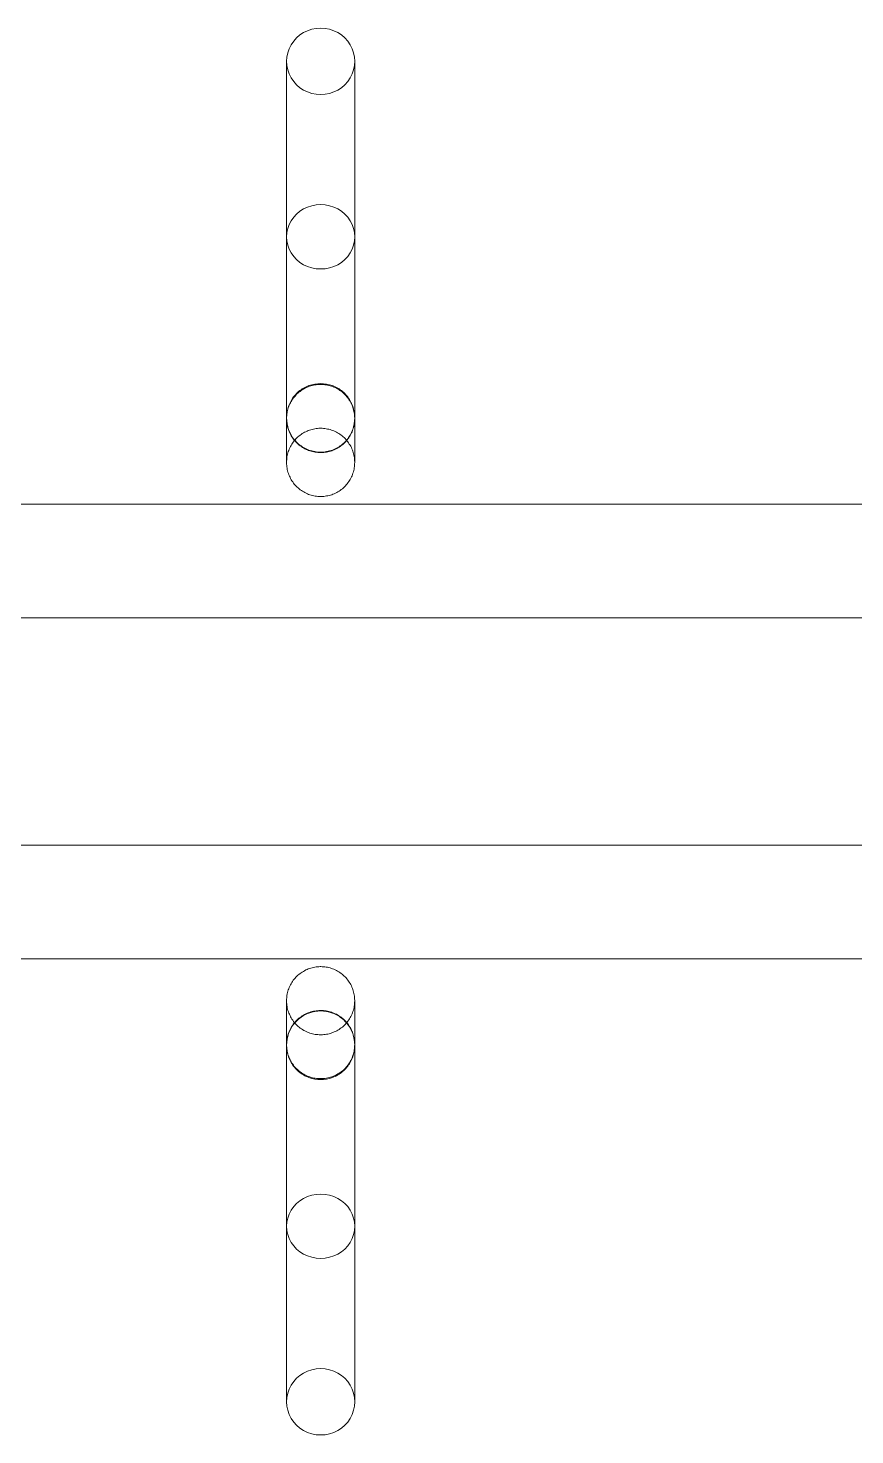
# Model space of a CAD drawing. Header units: millimetres. Extents: x -32954 to 151739, y -65671 to 56243.
# Drawn here: x -8418.9 to -8346.2, y -451.1 to -327.3 of the extents above; entities that cross this region are included whole.
import ezdxf

# ---------------------------------------------------------------- set-up
doc = ezdxf.new("R2010")
doc.units = ezdxf.units.MM
doc.layers.add('M-EQPM', color=7, linetype='Continuous', lineweight=9)

# ---------------------------------------------------------------- blocks, each defined once
blk = doc.blocks.new('М90_Вешалка гардеробная - М90_2_Вешалка гардеробная 38 крючков-8001155-О_ТХ_01')
at = {"layer": 'M-EQPM'}
for p, q in [((128.22, 59.49), (128.22, 57.21)), ((134.22, 57.21), (134.22, 59.49)), ((980, 20.52), (-980, 20.52)), ((-980, 20.52), (980, 20.52)), ((980, 20.52), (-980, 20.52)), ((-980, 20.52), (980, 20.52)), ((980, 10.52), (-980, 10.52)), ((-980, 10.52), (980, 10.52)), ((-980, -9.48), (980, -9.48)), ((-980, -9.48), (980, -9.48)), ((-980, -19.48), (980, -19.48)), ((-980, -19.48), (980, -19.48)), ((-980, -19.48), (980, -19.48)), ((-980, -19.48), (980, -19.48)), ((128.22, -56.17), (128.22, -58.45)), ((134.22, -58.45), (134.22, -56.17))]:
    blk.add_line(p, q, dxfattribs=at)
at = {"layer": 'M-EQPM', "flags": 128}
for points in [[(128.22, 28.06), (128.22, 28.08), (128.22, 28.11), (128.22, 28.17), (128.22, 28.25), (128.22, 28.36), (128.22, 28.49), (128.22, 28.64), (128.22, 28.81), (128.22, 29.01), (128.22, 29.23), (128.22, 29.47), (128.22, 29.73), (128.22, 30.02), (128.22, 30.32), (128.22, 30.64), (128.22, 30.99), (128.22, 31.35), (128.22, 31.73), (128.22, 32.13), (128.22, 32.54), (128.22, 32.97), (128.22, 33.42), (128.22, 33.88), (128.22, 34.36), (128.22, 34.85), (128.22, 35.35), (128.22, 35.87), (128.22, 36.4), (128.22, 36.93), (128.22, 37.48), (128.22, 38.03), (128.22, 38.6), (128.22, 39.17), (128.22, 39.74), (128.22, 40.32), (128.22, 40.9), (128.22, 41.49), (128.22, 42.08), (128.22, 42.67), (128.22, 43.26), (128.22, 43.85), (128.22, 44.44), (128.22, 45.02), (128.22, 45.61), (128.22, 46.18), (128.22, 46.76), (128.22, 47.32), (128.22, 47.88), (128.22, 48.43), (128.22, 48.97), (128.22, 49.51), (128.22, 50.03), (128.22, 50.54), (128.22, 51.04), (128.22, 51.52), (128.22, 51.99), (128.22, 52.45), (128.22, 52.89), (128.22, 53.31), (128.22, 53.72), (128.22, 54.11), (128.22, 54.48), (128.22, 54.83), (128.22, 55.17), (128.22, 55.48), (128.22, 55.78), (128.22, 56.05), (128.22, 56.3), (128.22, 56.53), (128.22, 56.74), (128.22, 56.93), (128.22, 57.09), (128.22, 57.21)], [(134.22, 57.21), (134.22, 57.06), (134.22, 56.89), (134.22, 56.7), (134.22, 56.49), (134.22, 56.25), (134.22, 56), (134.22, 55.72), (134.22, 55.42), (134.22, 55.1), (134.22, 54.76), (134.22, 54.41), (134.22, 54.03), (134.22, 53.64), (134.22, 53.23), (134.22, 52.8), (134.22, 52.36), (134.22, 51.9), (134.22, 51.42), (134.22, 50.94), (134.22, 50.44), (134.22, 49.92), (134.22, 49.4), (134.22, 48.87), (134.22, 48.32), (134.22, 47.77), (134.22, 47.21), (134.22, 46.64), (134.22, 46.07), (134.22, 45.49), (134.22, 44.91), (134.22, 44.32), (134.22, 43.73), (134.22, 43.14), (134.22, 42.55), (134.22, 41.96), (134.22, 41.37), (134.22, 40.79), (134.22, 40.2), (134.22, 39.62), (134.22, 39.05), (134.22, 38.48), (134.22, 37.92), (134.22, 37.37), (134.22, 36.82), (134.22, 36.29), (134.22, 35.76), (134.22, 35.25), (134.22, 34.75), (134.22, 34.26), (134.22, 33.79), (134.22, 33.33), (134.22, 32.89), (134.22, 32.46), (134.22, 32.04), (134.22, 31.65), (134.22, 31.27), (134.22, 30.91), (134.22, 30.58), (134.22, 30.26), (134.22, 29.96), (134.22, 29.68), (134.22, 29.42), (134.22, 29.18), (134.22, 28.97), (134.22, 28.78), (134.22, 28.61), (134.22, 28.46), (134.22, 28.33), (134.22, 28.23), (134.22, 28.16), (134.22, 28.1), (134.22, 28.07), (134.22, 28.06)], [(128.22, 44.05), (128.22, 39.66), (128.22, 35.81), (128.22, 32.51), (128.22, 29.75), (128.22, 27.54), (128.22, 25.89), (128.22, 24.79), (128.22, 24.26), (128.22, 24.2)], [(134.22, 24.2), (134.22, 24.48), (134.22, 25.32), (134.22, 26.72), (134.22, 28.68), (134.22, 31.19), (134.22, 34.25), (134.22, 37.86), (134.22, 42), (134.22, 44.05)], [(128.22, 28.06), (128.22, 28.18), (128.23, 28.3), (128.24, 28.42), (128.25, 28.54), (128.28, 28.66), (128.3, 28.78), (128.33, 28.89), (128.37, 29.01), (128.41, 29.12), (128.45, 29.23), (128.5, 29.34), (128.56, 29.45), (128.61, 29.55), (128.67, 29.66), (128.74, 29.76), (128.81, 29.86), (128.88, 29.95), (128.96, 30.04), (129.04, 30.13), (129.13, 30.22), (129.21, 30.3), (129.3, 30.38), (129.4, 30.45), (129.5, 30.52), (129.6, 30.59), (129.7, 30.65), (129.8, 30.71), (129.91, 30.76), (130.02, 30.81), (130.13, 30.86), (130.24, 30.9), (130.36, 30.94), (130.47, 30.97), (130.59, 31), (130.71, 31.02), (130.82, 31.04), (130.94, 31.05), (131.06, 31.06), (131.18, 31.06), (131.22, 31.06)], [(131.22, 31.06), (131.34, 31.06), (131.46, 31.05), (131.58, 31.04), (131.69, 31.03), (131.81, 31), (131.93, 30.98), (132.05, 30.95), (132.16, 30.91), (132.27, 30.87), (132.38, 30.83), (132.49, 30.78), (132.6, 30.72), (132.71, 30.67), (132.81, 30.61), (132.91, 30.54), (133.01, 30.47), (133.1, 30.4), (133.19, 30.32), (133.28, 30.24), (133.37, 30.15), (133.45, 30.07), (133.53, 29.97), (133.6, 29.88), (133.67, 29.78), (133.74, 29.68), (133.8, 29.58), (133.86, 29.48), (133.92, 29.37), (133.97, 29.26), (134.01, 29.15), (134.05, 29.04), (134.09, 28.92), (134.12, 28.81), (134.15, 28.69), (134.17, 28.57), (134.19, 28.45), (134.2, 28.34), (134.21, 28.22), (134.22, 28.1), (134.22, 28.06)], [(128.22, 28.12), (128.22, 28.08), (128.22, 28.06)], [(128.22, 24.2), (128.22, 24.48), (128.22, 25.32), (128.22, 26.72), (128.22, 28.12)], [(131.22, 25.06), (131.1, 25.07), (130.98, 25.07), (130.86, 25.09), (130.74, 25.1), (130.62, 25.12), (130.5, 25.15), (130.39, 25.18), (130.27, 25.22), (130.16, 25.26), (130.05, 25.3), (129.94, 25.35), (129.83, 25.4), (129.73, 25.46), (129.62, 25.52), (129.52, 25.59), (129.42, 25.66), (129.33, 25.73), (129.24, 25.81), (129.15, 25.89), (129.06, 25.97), (128.98, 26.06), (128.9, 26.15), (128.83, 26.25), (128.76, 26.34), (128.69, 26.44), (128.63, 26.54), (128.57, 26.65), (128.52, 26.76), (128.47, 26.87), (128.42, 26.98), (128.38, 27.09), (128.34, 27.2), (128.31, 27.32), (128.28, 27.44), (128.26, 27.55), (128.24, 27.67), (128.23, 27.79), (128.22, 27.91), (128.22, 28.03), (128.22, 28.06)], [(134.22, 28.06), (134.21, 27.94), (134.21, 27.82), (134.19, 27.7), (134.18, 27.59), (134.16, 27.47), (134.13, 27.35), (134.1, 27.23), (134.06, 27.12), (134.02, 27.01), (133.98, 26.9), (133.93, 26.79), (133.88, 26.68), (133.82, 26.57), (133.76, 26.47), (133.69, 26.37), (133.62, 26.27), (133.55, 26.18), (133.47, 26.09), (133.39, 26), (133.31, 25.91), (133.22, 25.83), (133.13, 25.75), (133.03, 25.68), (132.94, 25.61), (132.84, 25.54), (132.73, 25.48), (132.63, 25.42), (132.52, 25.36), (132.41, 25.31), (132.3, 25.27), (132.19, 25.23), (132.08, 25.19), (131.96, 25.16), (131.84, 25.13), (131.73, 25.11), (131.61, 25.09), (131.49, 25.08), (131.37, 25.07), (131.25, 25.06), (131.22, 25.06)], [(134.22, 28.06), (134.22, 28.08), (134.22, 28.11), (134.22, 28.12)], [(134.22, 28.12), (134.22, 26.31), (134.22, 25.05), (134.22, 24.36), (134.22, 24.2)], [(128.22, 24.2), (128.22, 24.32), (128.23, 24.44), (128.24, 24.56), (128.25, 24.68), (128.28, 24.8), (128.3, 24.92), (128.33, 25.03), (128.37, 25.15), (128.41, 25.26), (128.45, 25.37), (128.5, 25.48), (128.56, 25.59), (128.61, 25.69), (128.67, 25.8), (128.74, 25.9), (128.81, 25.99), (128.88, 26.09), (128.96, 26.18), (129.04, 26.27), (129.13, 26.35), (129.21, 26.44), (129.3, 26.51), (129.4, 26.59), (129.5, 26.66), (129.6, 26.73), (129.7, 26.79), (129.8, 26.85), (129.91, 26.9), (130.02, 26.95), (130.13, 27), (130.24, 27.04), (130.36, 27.08), (130.47, 27.11), (130.59, 27.14), (130.71, 27.16), (130.82, 27.18), (130.94, 27.19), (131.06, 27.2), (131.18, 27.2), (131.22, 27.2)], [(131.22, 27.2), (131.34, 27.2), (131.46, 27.19), (131.58, 27.18), (131.69, 27.16), (131.81, 27.14), (131.93, 27.12), (132.05, 27.09), (132.16, 27.05), (132.27, 27.01), (132.38, 26.97), (132.49, 26.92), (132.6, 26.86), (132.71, 26.81), (132.81, 26.74), (132.91, 26.68), (133.01, 26.61), (133.1, 26.54), (133.19, 26.46), (133.28, 26.38), (133.37, 26.29), (133.45, 26.2), (133.53, 26.11), (133.6, 26.02), (133.67, 25.92), (133.74, 25.82), (133.8, 25.72), (133.86, 25.62), (133.92, 25.51), (133.97, 25.4), (134.01, 25.29), (134.05, 25.18), (134.09, 25.06), (134.12, 24.95), (134.15, 24.83), (134.17, 24.71), (134.19, 24.59), (134.2, 24.47), (134.21, 24.35), (134.22, 24.23), (134.22, 24.2)], [(131.22, 21.2), (131.1, 21.2), (130.98, 21.21), (130.86, 21.22), (130.74, 21.24), (130.62, 21.26), (130.5, 21.29), (130.39, 21.32), (130.27, 21.35), (130.16, 21.39), (130.05, 21.44), (129.94, 21.49), (129.83, 21.54), (129.73, 21.6), (129.62, 21.66), (129.52, 21.73), (129.42, 21.8), (129.33, 21.87), (129.24, 21.95), (129.15, 22.03), (129.06, 22.11), (128.98, 22.2), (128.9, 22.29), (128.83, 22.38), (128.76, 22.48), (128.69, 22.58), (128.63, 22.68), (128.57, 22.79), (128.52, 22.9), (128.47, 23), (128.42, 23.12), (128.38, 23.23), (128.34, 23.34), (128.31, 23.46), (128.28, 23.57), (128.26, 23.69), (128.24, 23.81), (128.23, 23.93), (128.22, 24.05), (128.22, 24.17), (128.22, 24.2)], [(134.22, 24.2), (134.21, 24.08), (134.21, 23.96), (134.19, 23.84), (134.18, 23.72), (134.16, 23.61), (134.13, 23.49), (134.1, 23.37), (134.06, 23.26), (134.02, 23.15), (133.98, 23.03), (133.93, 22.92), (133.88, 22.82), (133.82, 22.71), (133.76, 22.61), (133.69, 22.51), (133.62, 22.41), (133.55, 22.32), (133.47, 22.22), (133.39, 22.14), (133.31, 22.05), (133.22, 21.97), (133.13, 21.89), (133.03, 21.82), (132.94, 21.74), (132.84, 21.68), (132.73, 21.62), (132.63, 21.56), (132.52, 21.5), (132.41, 21.45), (132.3, 21.41), (132.19, 21.36), (132.08, 21.33), (131.96, 21.3), (131.84, 21.27), (131.73, 21.25), (131.61, 21.23), (131.49, 21.21), (131.37, 21.21), (131.25, 21.2), (131.22, 21.2)], [(128.22, -23.16), (128.22, -23.04), (128.23, -22.92), (128.24, -22.8), (128.25, -22.69), (128.28, -22.57), (128.3, -22.45), (128.33, -22.33), (128.37, -22.22), (128.41, -22.11), (128.45, -22), (128.5, -21.89), (128.56, -21.78), (128.61, -21.67), (128.67, -21.57), (128.74, -21.47), (128.81, -21.37), (128.88, -21.28), (128.96, -21.19), (129.04, -21.1), (129.13, -21.01), (129.21, -20.93), (129.3, -20.85), (129.4, -20.78), (129.5, -20.71), (129.6, -20.64), (129.7, -20.58), (129.8, -20.52), (129.91, -20.46), (130.02, -20.41), (130.13, -20.37), (130.24, -20.33), (130.36, -20.29), (130.47, -20.26), (130.59, -20.23), (130.71, -20.21), (130.82, -20.19), (130.94, -20.18), (131.06, -20.17), (131.18, -20.16), (131.22, -20.16)], [(131.22, -20.16), (131.34, -20.17), (131.46, -20.17), (131.58, -20.19), (131.69, -20.2), (131.81, -20.22), (131.93, -20.25), (132.05, -20.28), (132.16, -20.32), (132.27, -20.36), (132.38, -20.4), (132.49, -20.45), (132.6, -20.5), (132.71, -20.56), (132.81, -20.62), (132.91, -20.69), (133.01, -20.76), (133.1, -20.83), (133.19, -20.91), (133.28, -20.99), (133.37, -21.07), (133.45, -21.16), (133.53, -21.25), (133.6, -21.35), (133.67, -21.44), (133.74, -21.54), (133.8, -21.65), (133.86, -21.75), (133.92, -21.86), (133.97, -21.97), (134.01, -22.08), (134.05, -22.19), (134.09, -22.3), (134.12, -22.42), (134.15, -22.54), (134.17, -22.65), (134.19, -22.77), (134.2, -22.89), (134.21, -23.01), (134.22, -23.13), (134.22, -23.16)], [(131.22, -26.16), (131.1, -26.16), (130.98, -26.15), (130.86, -26.14), (130.74, -26.13), (130.62, -26.1), (130.5, -26.08), (130.39, -26.05), (130.27, -26.01), (130.16, -25.97), (130.05, -25.93), (129.94, -25.88), (129.83, -25.82), (129.73, -25.77), (129.62, -25.71), (129.52, -25.64), (129.42, -25.57), (129.33, -25.5), (129.24, -25.42), (129.15, -25.34), (129.06, -25.25), (128.98, -25.17), (128.9, -25.08), (128.83, -24.98), (128.76, -24.88), (128.69, -24.78), (128.63, -24.68), (128.57, -24.58), (128.52, -24.47), (128.47, -24.36), (128.42, -24.25), (128.38, -24.14), (128.34, -24.02), (128.31, -23.91), (128.28, -23.79), (128.26, -23.67), (128.24, -23.56), (128.23, -23.44), (128.22, -23.32), (128.22, -23.2), (128.22, -23.16)], [(128.22, -27.08), (128.22, -25.27), (128.22, -24.01), (128.22, -23.32), (128.22, -23.16)], [(128.22, -23.16), (128.22, -23.44), (128.22, -24.29), (128.22, -25.69), (128.22, -27.64), (128.22, -30.15), (128.22, -33.21), (128.22, -36.82), (128.22, -40.96), (128.22, -43.01)], [(134.22, -23.16), (134.21, -23.28), (134.21, -23.4), (134.19, -23.52), (134.18, -23.64), (134.16, -23.76), (134.13, -23.88), (134.1, -23.99), (134.06, -24.11), (134.02, -24.22), (133.98, -24.33), (133.93, -24.44), (133.88, -24.55), (133.82, -24.65), (133.76, -24.76), (133.69, -24.86), (133.62, -24.96), (133.55, -25.05), (133.47, -25.14), (133.39, -25.23), (133.31, -25.32), (133.22, -25.4), (133.13, -25.48), (133.03, -25.55), (132.94, -25.62), (132.84, -25.69), (132.73, -25.75), (132.63, -25.81), (132.52, -25.86), (132.41, -25.91), (132.3, -25.96), (132.19, -26), (132.08, -26.04), (131.96, -26.07), (131.84, -26.1), (131.73, -26.12), (131.61, -26.14), (131.49, -26.15), (131.37, -26.16), (131.25, -26.16), (131.22, -26.16)], [(134.22, -43.01), (134.22, -38.62), (134.22, -34.77), (134.22, -31.47), (134.22, -28.71), (134.22, -26.5), (134.22, -24.85), (134.22, -23.75), (134.22, -23.22), (134.22, -23.16)], [(134.22, -23.16), (134.22, -23.44), (134.22, -24.29), (134.22, -25.69), (134.22, -27.08)], [(128.22, -27.02), (128.22, -26.9), (128.23, -26.79), (128.24, -26.67), (128.25, -26.55), (128.28, -26.43), (128.3, -26.31), (128.33, -26.2), (128.37, -26.08), (128.41, -25.97), (128.45, -25.86), (128.5, -25.75), (128.56, -25.64), (128.61, -25.53), (128.67, -25.43), (128.74, -25.33), (128.81, -25.23), (128.88, -25.14), (128.96, -25.05), (129.04, -24.96), (129.13, -24.87), (129.21, -24.79), (129.3, -24.71), (129.4, -24.64), (129.5, -24.57), (129.6, -24.5), (129.7, -24.44), (129.8, -24.38), (129.91, -24.32), (130.02, -24.27), (130.13, -24.23), (130.24, -24.19), (130.36, -24.15), (130.47, -24.12), (130.59, -24.09), (130.71, -24.07), (130.82, -24.05), (130.94, -24.04), (131.06, -24.03), (131.18, -24.03), (131.22, -24.02)], [(131.22, -24.02), (131.34, -24.03), (131.46, -24.03), (131.58, -24.05), (131.69, -24.06), (131.81, -24.08), (131.93, -24.11), (132.05, -24.14), (132.16, -24.18), (132.27, -24.22), (132.38, -24.26), (132.49, -24.31), (132.6, -24.36), (132.71, -24.42), (132.81, -24.48), (132.91, -24.55), (133.01, -24.62), (133.1, -24.69), (133.19, -24.77), (133.28, -24.85), (133.37, -24.93), (133.45, -25.02), (133.53, -25.11), (133.6, -25.21), (133.67, -25.3), (133.74, -25.4), (133.8, -25.51), (133.86, -25.61), (133.92, -25.72), (133.97, -25.83), (134.01, -25.94), (134.05, -26.05), (134.09, -26.16), (134.12, -26.28), (134.15, -26.4), (134.17, -26.52), (134.19, -26.63), (134.2, -26.75), (134.21, -26.87), (134.22, -26.99), (134.22, -27.02)], [(131.22, -30.02), (131.1, -30.02), (130.98, -30.02), (130.86, -30), (130.74, -29.99), (130.62, -29.97), (130.5, -29.94), (130.39, -29.91), (130.27, -29.87), (130.16, -29.83), (130.05, -29.79), (129.94, -29.74), (129.83, -29.69), (129.73, -29.63), (129.62, -29.57), (129.52, -29.5), (129.42, -29.43), (129.33, -29.36), (129.24, -29.28), (129.15, -29.2), (129.06, -29.12), (128.98, -29.03), (128.9, -28.94), (128.83, -28.84), (128.76, -28.75), (128.69, -28.65), (128.63, -28.54), (128.57, -28.44), (128.52, -28.33), (128.47, -28.22), (128.42, -28.11), (128.38, -28), (128.34, -27.89), (128.31, -27.77), (128.28, -27.65), (128.26, -27.53), (128.24, -27.42), (128.23, -27.3), (128.22, -27.18), (128.22, -27.06), (128.22, -27.02)], [(128.22, -56.17), (128.22, -56.02), (128.22, -55.86), (128.22, -55.66), (128.22, -55.45), (128.22, -55.22), (128.22, -54.96), (128.22, -54.68), (128.22, -54.38), (128.22, -54.06), (128.22, -53.73), (128.22, -53.37), (128.22, -52.99), (128.22, -52.6), (128.22, -52.19), (128.22, -51.76), (128.22, -51.32), (128.22, -50.86), (128.22, -50.38), (128.22, -49.9), (128.22, -49.4), (128.22, -48.88), (128.22, -48.36), (128.22, -47.83), (128.22, -47.28), (128.22, -46.73), (128.22, -46.17), (128.22, -45.6), (128.22, -45.03), (128.22, -44.45), (128.22, -43.87), (128.22, -43.28), (128.22, -42.69), (128.22, -42.1), (128.22, -41.51), (128.22, -40.92), (128.22, -40.33), (128.22, -39.75), (128.22, -39.16), (128.22, -38.58), (128.22, -38.01), (128.22, -37.44), (128.22, -36.88), (128.22, -36.33), (128.22, -35.79), (128.22, -35.25), (128.22, -34.73), (128.22, -34.21), (128.22, -33.71), (128.22, -33.22), (128.22, -32.75), (128.22, -32.29), (128.22, -31.85), (128.22, -31.42), (128.22, -31.01), (128.22, -30.61), (128.22, -30.23), (128.22, -29.88), (128.22, -29.54), (128.22, -29.22), (128.22, -28.92), (128.22, -28.64), (128.22, -28.38), (128.22, -28.14), (128.22, -27.93), (128.22, -27.74), (128.22, -27.57), (128.22, -27.42), (128.22, -27.3), (128.22, -27.19), (128.22, -27.12), (128.22, -27.06), (128.22, -27.03), (128.22, -27.02)], [(128.22, -27.02), (128.22, -27.04), (128.22, -27.07), (128.22, -27.08)], [(134.22, -27.02), (134.21, -27.14), (134.21, -27.26), (134.19, -27.38), (134.18, -27.5), (134.16, -27.62), (134.13, -27.74), (134.1, -27.85), (134.06, -27.97), (134.02, -28.08), (133.98, -28.19), (133.93, -28.3), (133.88, -28.41), (133.82, -28.52), (133.76, -28.62), (133.69, -28.72), (133.62, -28.82), (133.55, -28.91), (133.47, -29), (133.39, -29.09), (133.31, -29.18), (133.22, -29.26), (133.13, -29.34), (133.03, -29.41), (132.94, -29.48), (132.84, -29.55), (132.73, -29.61), (132.63, -29.67), (132.52, -29.73), (132.41, -29.78), (132.3, -29.82), (132.19, -29.86), (132.08, -29.9), (131.96, -29.93), (131.84, -29.96), (131.73, -29.98), (131.61, -30), (131.49, -30.01), (131.37, -30.02), (131.25, -30.02), (131.22, -30.02)], [(134.22, -27.02), (134.22, -27.04), (134.22, -27.07), (134.22, -27.13), (134.22, -27.21), (134.22, -27.32), (134.22, -27.45), (134.22, -27.6), (134.22, -27.77), (134.22, -27.97), (134.22, -28.19), (134.22, -28.43), (134.22, -28.69), (134.22, -28.98), (134.22, -29.28), (134.22, -29.6), (134.22, -29.95), (134.22, -30.31), (134.22, -30.69), (134.22, -31.09), (134.22, -31.5), (134.22, -31.94), (134.22, -32.38), (134.22, -32.85), (134.22, -33.32), (134.22, -33.81), (134.22, -34.32), (134.22, -34.83), (134.22, -35.36), (134.22, -35.89), (134.22, -36.44), (134.22, -37), (134.22, -37.56), (134.22, -38.13), (134.22, -38.7), (134.22, -39.28), (134.22, -39.87), (134.22, -40.45), (134.22, -41.04), (134.22, -41.63), (134.22, -42.22), (134.22, -42.81), (134.22, -43.4), (134.22, -43.99), (134.22, -44.57), (134.22, -45.15), (134.22, -45.72), (134.22, -46.28), (134.22, -46.84), (134.22, -47.39), (134.22, -47.94), (134.22, -48.47), (134.22, -48.99), (134.22, -49.5), (134.22, -50), (134.22, -50.48), (134.22, -50.95), (134.22, -51.41), (134.22, -51.85), (134.22, -52.27), (134.22, -52.68), (134.22, -53.07), (134.22, -53.44), (134.22, -53.8), (134.22, -54.13), (134.22, -54.44), (134.22, -54.74), (134.22, -55.01), (134.22, -55.26), (134.22, -55.5), (134.22, -55.7), (134.22, -55.89), (134.22, -56.06), (134.22, -56.17)], [(134.22, -27.08), (134.22, -27.04), (134.22, -27.03)]]:
    blk.add_lwpolyline(points, dxfattribs=at)
at = {"layer": 'M-EQPM'}
for centre, major_axis, ratio, start_param, end_param in [((131.22, 59.49), (3, 0), 0.973737, 1.570796, 4.712389), ((131.22, 59.49), (-3, 0), 0.973737, 1.570796, 4.712389), ((131.22, 44.05), (3, 0), 0.943394, 1.570796, 4.712389), ((131.22, 44.05), (-3, 0), 0.943394, 1.570796, 4.712389), ((131.22, -43.01), (-3, 0), 0.943394, 4.712389, 7.853982), ((131.22, -43.01), (-3, 0), 0.943394, 1.570796, 4.712389), ((131.22, -58.45), (-3, 0), 0.973737, 4.712389, 7.853982), ((131.22, -58.45), (-3, 0), 0.973737, 1.570796, 4.712389)]:
    blk.add_ellipse(centre, major_axis=major_axis, ratio=ratio, start_param=start_param, end_param=end_param, dxfattribs=at)
for points in [[(131.22, 25.1), (130.87, 25.1), (130.17, 25.23), (129.24, 25.76), (128.56, 26.59), (128.2, 27.59), (128.2, 28.65), (128.56, 29.66), (129.24, 30.48), (130.17, 31.02), (130.87, 31.14), (131.22, 31.14)], [(131.22, 31.14), (131.57, 31.14), (132.27, 31.02), (133.19, 30.48), (133.87, 29.66), (134.23, 28.65), (134.23, 27.59), (133.87, 26.58), (133.19, 25.76), (132.27, 25.23), (131.57, 25.1), (131.22, 25.1)], [(131.22, -30.1), (130.87, -30.1), (130.17, -29.98), (129.24, -29.44), (128.56, -28.62), (128.2, -27.61), (128.2, -26.55), (128.56, -25.55), (129.24, -24.73), (130.17, -24.19), (130.87, -24.06), (131.22, -24.06)], [(131.22, -24.06), (131.57, -24.06), (132.27, -24.19), (133.19, -24.72), (133.87, -25.55), (134.23, -26.55), (134.23, -27.62), (133.87, -28.62), (133.19, -29.44), (132.27, -29.98), (131.57, -30.1), (131.22, -30.1)]]:
    blk.add_open_spline(points, degree=3, dxfattribs=at)

msp = doc.modelspace()

# ---------------------------------------------------------------- block references
at = {"layer": 'M-EQPM'}
msp.add_blockref('М90_Вешалка гардеробная - М90_2_Вешалка гардеробная 38 крючков-8001155-О_ТХ_01', (-8524.38, -389.72), dxfattribs=at)

doc.saveas('drawing.dxf')
